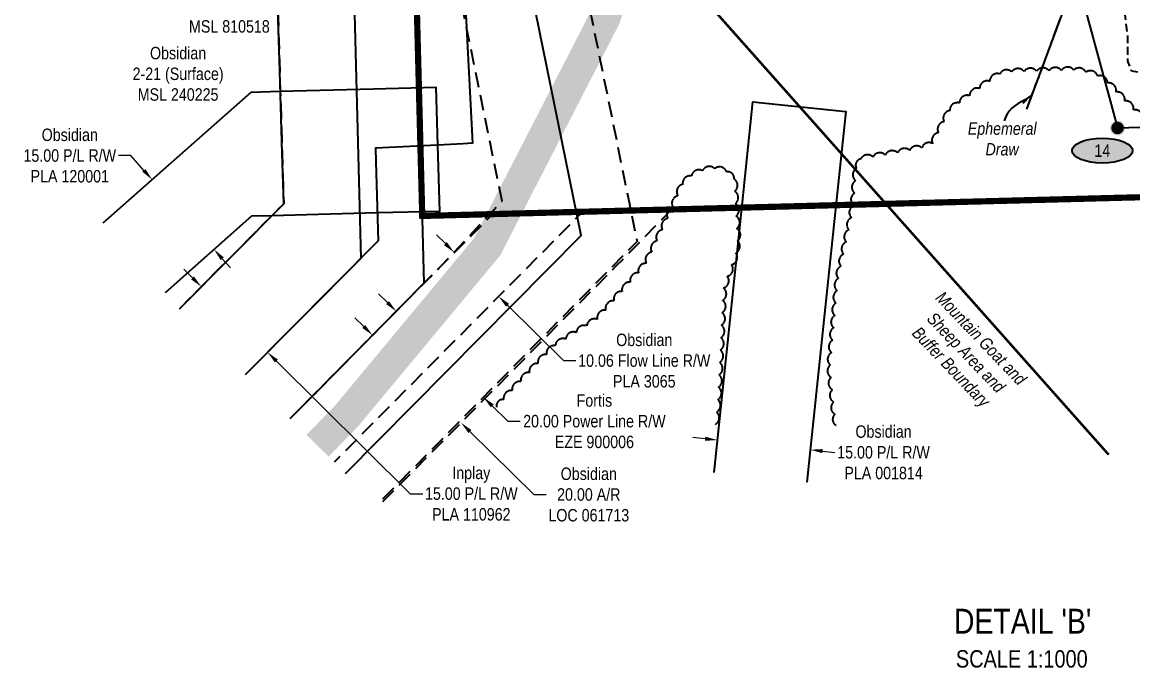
# Model space of a CAD drawing. Extents: x 628185 to 636081, y 5831999 to 5837154.
# Drawn here: x 634302 to 635196, y 5832021 to 5832540 of the extents above; entities that cross this region are included whole.
import ezdxf
from ezdxf.enums import TextEntityAlignment as Align

# ---------------------------------------------------------------- set-up
doc = ezdxf.new("R2010")
doc.units = 0
doc.header["$LTSCALE"] = 5
doc.header["$PDSIZE"] = 0.5
for name, pattern in [('0', [1, 1, 0]), ('CENTERLINEX3', [5, 2.5, -1, 0.5, -1]), ('DASHDOT2', [12.7, 6.35, -3.175, 0, -3.175]), ('foc-ACCESSROAD', [3.75, 2.5, -1.25]), ('foc-FLOWLINE', [3.75, 2.5, -1.25]), ('foc-TOPO-ephemeral', [6.25, 3.125, -0.625, 0.625, -0.625, 0.625, -0.625]), ('UG_PIPE', [1.875, 1.25, -0.625])]:
    doc.linetypes.add(name, pattern=pattern)
doc.layers.get('Defpoints').update_dxf_attribs({"color": 9})
for name, color, linetype in [('AS-PIPE-UG', 44, 'UG_PIPE'), ('AS-POWER', 104, 'foc-POWER'), ('AS-ROADS', 254, 'Continuous'), ('AS-WILDLIFE', 131, 'DASHDOT2'), ('C-AR', 13, 'foc-ACCESSROAD'), ('C-FLOWLINE', 13, 'foc-FLOWLINE'), ('C-RW', 13, 'Continuous'), ('CG-NOTES', 7, 'Continuous'), ('F-EZE', 190, 'foc-FLOWLINE'), ('F-RW', 190, 'Continuous'), ('L-MON', 1, 'Continuous'), ('P-ELEVATION', 7, 'Continuous'), ('P-STATION', 7, 'Continuous'), ('T-BUSH', 110, '0'), ('T-DRAW', 143, 'foc-TOPO-ephemeral'), ('T-WATER-T', 170, 'Continuous')]:
    doc.layers.add(name, color=color, linetype=linetype)
doc.layers.add('AS-TRAPPER BOUNDARY', color=7, linetype='CENTERLINEX3', true_color=0xb85c00, transparency=0.6)
for name, color, linetype, lineweight in [('C-AR-T', 13, 'Continuous', 9), ('C-FLOWLINE-T', 13, 'Continuous', 9), ('C-RW-T', 13, 'Continuous', 9), ('C-WS-T', 13, 'Continuous', 9), ('F-EZE-T', 190, 'Continuous', 9), ('F-RW-T', 190, 'Continuous', 9)]:
    doc.layers.add(name, color=color, linetype=linetype, lineweight=lineweight)
doc.styles.add('240', font='ARIALN.TTF', dxfattribs={"height": 30})
doc.styles.add('80', font='ARIALN.TTF', dxfattribs={"height": 10})
doc.styles.add('80CG', font='ARIALN.TTF', dxfattribs={"height": 10})
doc.styles.add('80L', font='ARIALN.TTF', dxfattribs={"height": 10})
doc.styles.add('foc-LtypeFont', font='ARIALN.TTF', dxfattribs={"height": 7.35})
doc.linetypes.add('foc-POWER', pattern='A,6,-1,["P",foc-LtypeFont,S=0.2,R=0,X=-0.625,Y=-0.75],-1.24,4', length=12.24)
doc.linetypes.add('foc-TOPO-flowdirection-NOLINE', pattern='A,0,[">",foc-LtypeFont,S=0.3,R=0,X=0,Y=-0.945],-20,[">",foc-LtypeFont,S=0.3,R=0,X=0,Y=-0.945],0', length=20)
doc.dimstyles.new('Compass 5 000', dxfattribs={"dimscale": 5, "dimtxt": 9, "dimasz": 2, "dimexe": 0.2, "dimexo": 0.0625, "dimgap": 0.5, "dimtad": 0, "dimtih": 1, "dimtoh": 1, "dimzin": 0, "dimdsep": 46, "dimtxsty": '80CG', "dimcen": 0.1, "dimse1": 1, "dimse2": 1, "dimclrd": 256, "dimclrt": 256, "dimaunit": 1, "dimadec": 4, "dimazin": 0, "dimtfac": 0.06, "dimtofl": 0, "dimtmove": 0, "dimatfit": 1, "dimfxl": 0.2, "dimtolj": 1, "dimtzin": 0, "dimlwd": -1, "dimarcsym": 0})

# ---------------------------------------------------------------- blocks, each defined once
blk = doc.blocks.new('*D454')
at = {"layer": 'C-AR-T', "transparency": 16777216}
for p, q in [((634417.72, 5832690.4), (634417.21, 5832700.39)), ((634423.86, 5832570.57), (634424.75, 5832553.3)), ((634424.75, 5832553.3), (634434.75, 5832553.3))]:
    blk.add_line(p, q, dxfattribs=at)
for points in [[(634419.38, 5832690.48), (634416.05, 5832690.31), (634418.23, 5832680.41)], [(634425.53, 5832570.66), (634422.2, 5832570.48), (634423.35, 5832580.56)]]:
    blk.add_solid(points, dxfattribs=at)
at = {"layer": 'Defpoints', "color": 0, "transparency": 16777216}
for p in [(634461.85, 5832682.65), (634466.97, 5832582.79), (634423.35, 5832580.56)]:
    blk.add_point(p, dxfattribs=at)
at = {"layer": 'C-AR-T', "transparency": 16777216, "insert": (634469.05, 5832553.3), "char_height": 10, "attachment_point": 5, "style": '80CG'}
blk.add_mtext('\\A1;Obsidian\\P20.00 A/R\\PMSL 810518', dxfattribs=at)
blk = doc.blocks.new('*D455')
at = {"layer": 'C-RW-T', "transparency": 16777216}
for p, q in [((634389.77, 5832432.72), (634379.77, 5832432.72)), ((634400.3, 5832420.84), (634389.77, 5832432.72)), ((634463.31, 5832349.77), (634469.94, 5832342.29))]:
    blk.add_line(p, q, dxfattribs=at)
for points in [[(634401.55, 5832421.95), (634399.06, 5832419.73), (634406.94, 5832413.36)], [(634464.55, 5832350.88), (634462.06, 5832348.66), (634456.67, 5832357.25)]]:
    blk.add_solid(points, dxfattribs=at)
at = {"layer": 'Defpoints', "color": 0, "transparency": 16777216}
for p in [(634415.2, 5832420.68), (634464.93, 5832364.58), (634456.67, 5832357.25)]:
    blk.add_point(p, dxfattribs=at)
at = {"layer": 'C-RW-T', "transparency": 16777216, "insert": (634340.69, 5832432.72), "char_height": 10, "attachment_point": 5, "style": '80CG', "bg_fill": 3, "box_fill_scale": 1.1, "bg_fill_color": 256, "bg_fill_true_color": 13158600, "bg_fill_transparency": 0}
blk.add_mtext('\\A1;Obsidian\\P15.00 P/L R/W\\PPLA 120001', dxfattribs=at)
blk = doc.blocks.new('*D456')
at = {"layer": 'Defpoints', "color": 0, "transparency": 16777216}
for p in [(634446.51, 5832327.28), (634499.8, 5832274.43), (634499.8, 5832274.43)]:
    blk.add_point(p, dxfattribs=at)
at = {"layer": 'F-RW-T', "transparency": 16777216}
for p, q in [((634439.41, 5832334.31), (634432.31, 5832341.35)), ((634506.9, 5832267.39), (634614.55, 5832160.63)), ((634614.55, 5832160.63), (634624.55, 5832160.63))]:
    blk.add_line(p, q, dxfattribs=at)
for points in [[(634440.58, 5832335.5), (634438.23, 5832333.13), (634446.51, 5832327.27)], [(634508.07, 5832268.57), (634505.72, 5832266.2), (634499.8, 5832274.43)]]:
    blk.add_solid(points, dxfattribs=at)
at = {"layer": 'F-RW-T', "transparency": 16777216, "insert": (634663.64, 5832160.63), "char_height": 10, "attachment_point": 5, "style": '80CG'}
blk.add_mtext('\\A1;Inplay\\P15.00 P/L R/W\\PPLA 110962', dxfattribs=at)
blk = doc.blocks.new('*D457')
at = {"layer": 'Defpoints', "color": 0, "transparency": 16777216}
for p in [(634612.19, 5832316.43), (634682.24, 5832247.35), (634673.35, 5832238.33)]:
    blk.add_point(p, dxfattribs=at)
at = {"layer": 'F-EZE-T', "transparency": 16777216}
for p, q in [((634596.18, 5832314.44), (634589.06, 5832321.46)), ((634680.47, 5832231.31), (634693.02, 5832218.93)), ((634693.02, 5832218.93), (634703.02, 5832218.93))]:
    blk.add_line(p, q, dxfattribs=at)
for points in [[(634597.35, 5832315.63), (634595.01, 5832313.25), (634603.3, 5832307.42)], [(634681.64, 5832232.5), (634679.3, 5832230.12), (634673.35, 5832238.33)]]:
    blk.add_solid(points, dxfattribs=at)
at = {"layer": 'F-EZE-T', "transparency": 16777216, "insert": (634762.62, 5832218.93), "char_height": 10, "attachment_point": 5, "style": '80CG'}
blk.add_mtext('\\A1;Fortis\\P20.00 Power Line R/W\\PEZE 900006', dxfattribs=at)
blk = doc.blocks.new('*D458')
at = {"layer": 'C-FLOWLINE-T', "transparency": 16777216}
for p, q in [((634642.77, 5832361.88), (634635.66, 5832368.93)), ((634692.74, 5832312.33), (634737.73, 5832267.7)), ((634737.73, 5832267.7), (634747.73, 5832267.7))]:
    blk.add_line(p, q, dxfattribs=at)
for points in [[(634643.94, 5832363.07), (634641.59, 5832360.7), (634649.87, 5832354.84)], [(634693.91, 5832313.51), (634691.57, 5832311.14), (634685.64, 5832319.37)]]:
    blk.add_solid(points, dxfattribs=at)
at = {"layer": 'Defpoints', "color": 0, "transparency": 16777216}
for p in [(634644.31, 5832349.24), (634685.64, 5832319.37), (634680.08, 5832313.77)]:
    blk.add_point(p, dxfattribs=at)
at = {"layer": 'C-FLOWLINE-T', "transparency": 16777216, "insert": (634802.73, 5832267.7), "char_height": 10, "attachment_point": 5, "style": '80CG'}
blk.add_mtext('\\A1;Obsidian\\P10.06 Flow Line R/W\\PPLA 3065', dxfattribs=at)
blk = doc.blocks.new('*D459')
at = {"layer": 'C-AR-T', "transparency": 16777216}
for p, q in [((634577.11, 5832295.17), (634570, 5832302.21)), ((634662.49, 5832210.7), (634713.82, 5832159.92)), ((634713.82, 5832159.92), (634723.82, 5832159.92))]:
    blk.add_line(p, q, dxfattribs=at)
for points in [[(634578.29, 5832296.36), (634575.94, 5832293.99), (634584.22, 5832288.14)], [(634663.66, 5832211.89), (634661.32, 5832209.52), (634655.38, 5832217.74)]]:
    blk.add_solid(points, dxfattribs=at)
at = {"layer": 'Defpoints', "color": 0, "transparency": 16777216}
for p in [(634564.87, 5832268.58), (634655.38, 5832217.74), (634636.03, 5832198.18)]:
    blk.add_point(p, dxfattribs=at)
at = {"layer": 'C-AR-T', "transparency": 16777216, "insert": (634758.12, 5832159.92), "char_height": 10, "attachment_point": 5, "style": '80CG'}
blk.add_mtext('\\A1;Obsidian\\P20.00 A/R\\PLOC 061713', dxfattribs=at)
blk = doc.blocks.new('*D460')
at = {"layer": 'C-RW-T', "transparency": 16777216}
for p, q in [((634851.62, 5832204.85), (634841.68, 5832205.9)), ((634946.15, 5832194.93), (634956.1, 5832193.89))]:
    blk.add_line(p, q, dxfattribs=at)
for points in [[(634851.8, 5832206.51), (634851.45, 5832203.19), (634861.57, 5832203.81)], [(634946.33, 5832196.59), (634945.98, 5832193.28), (634936.21, 5832195.98)]]:
    blk.add_solid(points, dxfattribs=at)
at = {"layer": 'Defpoints', "color": 0, "transparency": 16777216}
for p in [(634861.69, 5832204.96), (634936.21, 5832195.98), (634936.33, 5832197.13)]:
    blk.add_point(p, dxfattribs=at)
at = {"layer": 'C-RW-T', "transparency": 16777216, "insert": (634995.18, 5832193.89), "char_height": 10, "attachment_point": 5, "style": '80CG'}
blk.add_mtext('\\A1;Obsidian\\P15.00 P/L R/W\\PPLA 001814', dxfattribs=at)
blk = doc.blocks.new('fdia')
at = {"color": 255, "const_width": 1}
blk.add_lwpolyline([(-0.5, 0, 1), (0.5, 0, 1)], format="xyb", close=True, dxfattribs=at)
blk = doc.blocks.new('Fdiaa')
blk.add_blockref('fdia', (0, 0))
blk = doc.blocks.new('fdib')
at = {"color": 1, "const_width": 1.6}
blk.add_lwpolyline([(-0.4, 0, 1), (0.4, 0, 1)], format="xyb", close=True, dxfattribs=at)
at = {"color": 1}
blk.add_circle((0, 0), 0.8, dxfattribs=at)
blk = doc.blocks.new('Fdibb')
blk.add_blockref('fdib', (0, 0))
blk = doc.blocks.new('fdicc')
for name in ['Fdibb', 'Fdiaa']:
    blk.add_blockref(name, (0, 0))
blk = doc.blocks.new('FDI')
blk.add_blockref('fdicc', (0, 0))
blk = doc.blocks.new('*U475')
at = {"layer": 'P-ELEVATION'}
h = blk.add_hatch(color=111, dxfattribs=at)
h.dxf.hatch_style = 1
edge = h.paths.add_edge_path()
edge.add_ellipse((0, 0), major_axis=(-24.38, 0), ratio=0.410256, start_angle=0, end_angle=360)
at = {"layer": 'P-ELEVATION', "color": 7, "flags": 128}
blk.add_lwpolyline([(0, 0, 12.5, 0, 0), (13.96, -0.65, 0, 0, 0)], format="xyseb", dxfattribs=at)
at = {"layer": 'P-ELEVATION', "color": 7}
blk.add_ellipse((0, 0), major_axis=(-24.38, 0), ratio=0.410256, dxfattribs=at)
at = {"layer": 'P-ELEVATION', "style": '80'}
blk.add_attdef('ELEVATION', text='', height=10, dxfattribs=at).set_placement((0, 0), align=Align.MIDDLE_CENTER)

msp = doc.modelspace()

# ---------------------------------------------------------------- linework, layer by layer
at = {"layer": 'AS-PIPE-UG', "flags": 128}
msp.add_lwpolyline([(635744.915, 5832455.51), (635737.064, 5832459.282), (635654.139, 5832489.982), (635619.839, 5832498.262), (635531.104, 5832503.262), (635337.294, 5832497.737), (635257.359, 5832495.842), (635218.384, 5832496.647), (635194.579, 5832500.792), (635191.739, 5832508.822), (635191.709, 5832527.842), (635188.599, 5832554.257), (635179.439, 5832627.407), (635167.854, 5832701.842), (635162.059, 5832736.392), (635137.214, 5832835.802), (635121.199, 5832886.987), (635108.609, 5832934.697), (635100.689, 5832960.112), (635095.264, 5832963.962), (635087.774, 5832966.137), (635070.279, 5832965.742), (635028.809, 5832966.542), (635002.379, 5832966.792), (634995.584, 5832970.302), (634992.789, 5832977.997), (634991.749, 5833001.827), (634987.954, 5833047.387)], dxfattribs=at)
at = {"layer": 'AS-POWER', "flags": 128}
msp.add_lwpolyline([(634562.509, 5832176.925), (634751.934, 5832368.327), (634687.729, 5832684.992), (634824.584, 5832989.427), (634817.828, 5833263.159)], dxfattribs=at)
at = {"layer": 'AS-ROADS', "const_width": 25, "flags": 128}
msp.add_lwpolyline([(634539.974, 5832199.273), (634563.039, 5832222.867), (634676.489, 5832359.492), (634771.084, 5832543.607), (634839.959, 5832740.747), (634861.914, 5832959.407), (634851.45, 5833264.147)], dxfattribs=at)
at = {"layer": 'AS-TRAPPER BOUNDARY', "color": 114, "true_color": 0x008f47, "const_width": 4.998, "flags": 128}
msp.add_lwpolyline([(634392.42, 5832578.962), (634433.431, 5832581.066), (634506.992, 5832584.838), (634581.955, 5832588.683), (634618.786, 5832590.571), (634624.164, 5832384.159), (635233.35, 5832400.031), (635229.929, 5832531.358), (635644.41, 5832543.799), (635760.476, 5832487.71)], dxfattribs=at)
at = {"layer": 'AS-WILDLIFE', "const_width": 2, "flags": 128}
msp.add_lwpolyline([(634437.562, 5833024.448), (634761.79, 5832659.065), (634922.729, 5832477.697), (635176.235, 5832192.011)], dxfattribs=at)
at = {"layer": 'C-AR', "flags": 128}
for points in [[(634919.109, 5833266.135), (634925.662, 5833043.091), (634926.88, 5833001.646), (635217.479, 5833009.217), (635233.35, 5832400.031), (634624.164, 5832384.159), (634608.292, 5832993.345), (634826.347, 5832999.027), (634818.587, 5833263.181)], [(634392.419, 5832578.966), (634433.431, 5832581.07), (634506.992, 5832584.842), (634507.322, 5832573.986), (634509.244, 5832509.895), (634510.006, 5832484.514), (634511.498, 5832434.779), (634512.719, 5832394.041), (634503.09, 5832384.329), (634428.852, 5832309.467)], [(634517.937, 5832221.125), (634537.982, 5832241.39), (634630.685, 5832335.134), (634639.389, 5832343.938), (634670.663, 5832375.38), (634680.559, 5832385.629), (634753.228, 5832387.522), (634824.655, 5832389.383), (634779.395, 5832343.081), (634589.006, 5832150.65)]]:
    msp.add_lwpolyline(points, dxfattribs=at)
at = {"layer": 'C-FLOWLINE', "flags": 128}
msp.add_lwpolyline([(634517.937, 5832221.125), (634537.982, 5832241.39), (634630.685, 5832335.134), (634639.389, 5832343.938), (634670.663, 5832375.38), (634680.559, 5832385.629), (634753.228, 5832387.522), (634553.368, 5832185.99)], dxfattribs=at)
at = {"layer": 'C-RW', "flags": 128}
msp.add_lwpolyline([(635760.476, 5832487.71), (635644.41, 5832543.799), (635240.212, 5832531.667), (635111.158, 5833006.632), (634977.153, 5833002.714), (634979.355, 5832927.772), (635054.297, 5832929.963), (635183.364, 5832454.952), (635628.314, 5832468.307), (635727.854, 5832420.204)], dxfattribs=at)
at = {"layer": 'C-RW'}
for points in [[(634482.14, 5832256.623), (634575.046, 5832350.312), (634558.326, 5832992.044), (634608.292, 5832993.345), (634625.574, 5832330.034), (634537.982, 5832241.39), (634517.937, 5832221.125)], [(634367.638, 5832378.52), (634486.514, 5832483.899), (634510.006, 5832484.514), (634585.024, 5832486.476), (634635.006, 5832487.782), (634636.405, 5832441.182), (634638.003, 5832387.86), (634588.028, 5832386.55), (634503.09, 5832384.329), (634486.736, 5832383.904), (634417.373, 5832322.416)], [(634858.843, 5832177.823), (634881.647, 5832395.162), (634890.142, 5832476.113), (634964.778, 5832468.279), (634957.344, 5832397.43), (634933.479, 5832169.992)]]:
    msp.add_lwpolyline(points, dxfattribs=at)
at = {"layer": 'F-EZE', "flags": 128}
msp.add_lwpolyline([(634517.92, 5832221.142), (634537.97, 5832241.422), (634630.666, 5832335.184), (634639.37, 5832343.984), (634681.842, 5832389.172), (634688.312, 5832396.028), (634659.845, 5832535.838), (634648.39, 5832592.088), (634628.666, 5832691.158), (634625.742, 5832703.33), (634628.368, 5832709.194), (634643.054, 5832741.996), (634759.206, 5833001.357), (634765.041, 5833014.385), (634775.889, 5833038.609), (634798.608, 5833089.341), (634809.257, 5833113.121), (634820.721, 5833107.986), (634858.359, 5833091.133), (634862.879, 5833089.895), (634900.509, 5833072.256), (634886.932, 5833041.932), (634755.186, 5832747.741), (634732.247, 5832696.515), (634730.129, 5832691.788), (634791.082, 5832392.446), (634796.942, 5832363.65), (634587.93, 5832151.717)], dxfattribs=at)
at = {"layer": 'F-RW'}
msp.add_lwpolyline([(634428.851, 5832309.467), (634512.719, 5832394.041), (634511.498, 5832434.779), (634509.244, 5832509.895), (634507.322, 5832573.986), (634506.992, 5832584.846), (634581.954, 5832588.687), (634626.623, 5832590.972), (634631.903, 5832591.242), (634648.39, 5832592.088), (634656.938, 5832592.526), (634659.845, 5832535.838), (634664.623, 5832442.634), (634657.013, 5832442.241), (634636.405, 5832441.182), (634586.462, 5832438.621), (634586.79, 5832427.723), (634588.701, 5832364.083), (634482.14, 5832256.623)], dxfattribs=at)
at = {"layer": 'T-BUSH', "flags": 128}
for points in [[(635720.65, 5832409.879, 0.1340463), (635717.649, 5832408.932, 0.5205671), (635710.711, 5832416.129, 0.5205671), (635703.158, 5832422.476, 0.5205671), (635694.151, 5832426.811, 0.5205671), (635685.143, 5832431.146, 0.5205671), (635676.136, 5832435.482, 0.5205671), (635666.703, 5832438.6, 0.5205671), (635656.954, 5832440.808, 0.5205671), (635647.204, 5832443.016, 0.5205671), (635637.454, 5832445.224, 0.5205671), (635627.705, 5832447.432, 0.5205671), (635617.955, 5832449.64, 0.5205671), (635608.205, 5832451.848, 0.5205671), (635598.455, 5832454.056, 0.5205671), (635588.706, 5832456.263, 0.5205671), (635578.956, 5832458.471, 0.5205671), (635569.147, 5832460.02, 0.5205671), (635559.16, 5832459.585, 0.5205671), (635549.173, 5832459.15, 0.5205671), (635539.182, 5832458.839, 0.5205671), (635529.187, 5832458.667, 0.5205671), (635519.192, 5832458.495, 0.5205671), (635509.196, 5832458.323, 0.5205671), (635499.201, 5832458.152, 0.5205671), (635489.206, 5832457.98, 0.5205671), (635479.211, 5832457.808, 0.5205671), (635469.389, 5832456.733, 0.5205671), (635460.037, 5832453.2, 0.5205671), (635450.686, 5832449.667, 0.5205671), (635441.335, 5832446.134, 0.5205671), (635431.955, 5832442.919, 0.5205671), (635422.131, 5832444.768, 0.5205671), (635412.307, 5832446.618, 0.5205671), (635402.483, 5832448.468, 0.5205671), (635392.659, 5832450.317, 0.5205671), (635382.834, 5832452.159, 0.5205671), (635373.008, 5832453.999, 0.5205671), (635363.182, 5832455.838, 0.5205671), (635353.299, 5832456.752, 0.5205671), (635343.322, 5832456.132, 0.5205671), (635333.345, 5832455.512, 0.5205671), (635323.367, 5832454.891, 0.5205671), (635313.39, 5832454.271, 0.5205671), (635303.413, 5832453.65, 0.5205671), (635293.902, 5832451.785, 0.5205671), (635285.977, 5832445.692, 0.5205671), (635278.052, 5832439.599, 0.5205671), (635270.127, 5832433.506, 0.5205671), (635261.512, 5832430.079, 0.5205671), (635251.626, 5832431.563, 0.5205671), (635241.74, 5832433.046, 0.5205671), (635231.891, 5832434.604, 0.5205671), (635224.738, 5832441.587, 0.5205671), (635217.585, 5832448.57, 0.5205671), (635210.432, 5832455.554, 0.5205671), (635203.279, 5832462.537, 0.5205671), (635196.126, 5832469.521, 0.5205671), (635189.134, 5832476.662, 0.5205671), (635182.248, 5832483.909, 0.5205671), (635175.362, 5832491.157, 0.5205671), (635167.413, 5832496.718, 0.5205671), (635157.908, 5832499.813, 0.5205671), (635148.2, 5832501.503, 0.5205671), (635138.208, 5832501.212, 0.5205671), (635128.216, 5832500.92, 0.5205671), (635118.223, 5832500.629, 0.5205671), (635108.231, 5832500.337, 0.5205671), (635098.239, 5832500.046, 0.5205671), (635088.708, 5832498.386, 0.5205671), (635080.584, 5832492.56, 0.5205671), (635072.461, 5832486.735, 0.5205671), (635064.337, 5832480.91, 0.5205671), (635056.213, 5832475.084, 0.5205671), (635048.448, 5832468.949, 0.5205671), (635043.878, 5832460.058, 0.5205671), (635039.308, 5832451.167, 0.5205671), (635034.738, 5832442.276, 0.5205671), (635026.012, 5832438.878, 0.5205671), (635016.214, 5832436.897, 0.5205671), (635006.415, 5832434.916, 0.5205671), (634996.57, 5832433.194, 0.5205671), (634986.702, 5832431.596, 0.5205671), (634976.834, 5832429.999, 0.5205671), (634973.409, 5832422.487, 0.5205671), (634972.66, 5832412.519, 0.5205671), (634971.912, 5832402.55, 0.5205671), (634971.163, 5832392.581, 0.5205671), (634969.337, 5832382.769, 0.5205671), (634967.23, 5832372.997, 0.5205671), (634965.123, 5832363.225, 0.5205671), (634963.016, 5832353.453, 0.5205671), (634960.909, 5832343.681, 0.5205671), (634958.802, 5832333.909, 0.5205671), (634957.804, 5832323.967, 0.5205671), (634956.89, 5832314.012, 0.5205671), (634955.976, 5832304.057, 0.5205671), (634955.062, 5832294.103, 0.5205671), (634954.148, 5832284.148, 0.5205671), (634953.234, 5832274.193, 0.5205671), (634952.32, 5832264.238, 0.5205671), (634952.954, 5832254.293, 0.5205671), (634953.99, 5832244.35, 0.5205671), (634955.026, 5832234.408, 0.5205671), (634956.062, 5832224.465, 0.5205671), (634956.976, 5832215.693)], [(634859.917, 5832216.45, 0.5205671), (634860.992, 5832226.388, 0.5205671), (634861.896, 5832236.34, 0.5205671), (634862.398, 5832246.324, 0.5205671), (634862.899, 5832256.308, 0.5205671), (634863.401, 5832266.292, 0.5205671), (634863.902, 5832276.276, 0.5205671), (634864.403, 5832286.26, 0.5205671), (634864.905, 5832296.244, 0.5205671), (634865.406, 5832306.228, 0.5205671), (634865.908, 5832316.213, 0.5205671), (634866.409, 5832326.197, 0.5205671), (634869.526, 5832335.641, 0.5205671), (634873.015, 5832345.009, 0.5205671), (634876.504, 5832354.377, 0.5205671), (634877.741, 5832364.086, 0.5205671), (634877.179, 5832374.067, 0.5205671), (634876.616, 5832384.047, 0.5205671), (634876.053, 5832394.028, 0.5205671), (634875.491, 5832404.009, 0.5205671), (634874.928, 5832413.99, 0.5205671), (634868.988, 5832419.672, 0.5205671), (634859.365, 5832422.211, 0.5205671), (634849.513, 5832420.52, 0.5205671), (634840.706, 5832416.321, 0.5205671), (634833.657, 5832409.64, 0.5205671), (634829.762, 5832400.434, 0.5205671), (634825.866, 5832391.228, 0.5205671), (634821.663, 5832382.16, 0.5205671), (634817.353, 5832373.14, 0.5205671), (634813.044, 5832364.12, 0.5205671), (634808.735, 5832355.1, 0.5205671), (634804.425, 5832346.08, 0.5205671), (634798.11, 5832338.384, 0.5205671), (634791.505, 5832330.881, 0.5205671), (634784.899, 5832323.378, 0.5205671), (634778.294, 5832315.875, 0.5205671), (634771.688, 5832308.371, 0.5205671), (634765.018, 5832300.944, 0.5205671), (634756.545, 5832295.64, 0.5205671), (634748.071, 5832290.336, 0.5205671), (634739.598, 5832285.031, 0.5205671), (634731.125, 5832279.727, 0.5205671), (634724.133, 5832272.61, 0.5205671), (634717.247, 5832265.363, 0.5205671), (634710.361, 5832258.116, 0.5205671), (634703.476, 5832250.869, 0.5205671), (634696.59, 5832243.622, 0.5205671), (634689.705, 5832236.375, 0.5205671), (634683.863, 5832230.227, 0.5205671)]]:
    msp.add_lwpolyline(points, format="xyb", dxfattribs=at)
at = {"layer": 'T-DRAW', "flags": 128}
msp.add_lwpolyline([(635110.419, 5832470.137), (635164.744, 5832616.447)], dxfattribs=at)
at = {"layer": 'T-DRAW', "linetype": 'foc-TOPO-flowdirection-NOLINE', "flags": 128}
msp.add_lwpolyline([(635110.419, 5832470.137), (635164.744, 5832616.447)], dxfattribs=at)

# ---------------------------------------------------------------- block references
at = {"layer": 'L-MON', "xscale": 4.998267050000045, "yscale": 4.998267050000045, "zscale": 4.998267050000045}
msp.add_blockref('FDI', (635183.364, 5832454.952), dxfattribs=at)
at = {"layer": 'P-STATION', "xscale": 0.999964169549351, "yscale": 0.999964169549351, "zscale": 0.999964169549351}
msp.add_blockref('*U475', (635171.117, 5832436.722), dxfattribs=at).add_auto_attribs({'ELEVATION': '14'})

# ---------------------------------------------------------------- texts
at = {"layer": 'AS-WILDLIFE', "insert": (635060.512, 5832273.201), "char_height": 10, "attachment_point": 5, "rotation": 313.753354, "style": '240'}
msp.add_mtext_dynamic_manual_height_columns('{\\fArial Narrow|b0|i1|c0|p34;Mountain Goat and\\PSheep Area and\\PBuffer Boundary}', width=98.11501, gutter_width=45, heights=[0], dxfattribs=at)
at = {"layer": 'CG-NOTES', "color": 3, "insert": (635028.825, 5832068.021), "char_height": 19.98606, "width": 153.57463, "attachment_point": 1, "style": '80CG'}
msp.add_mtext("\\pi22.92993;DETAIL 'B'\\P\\pi24.53386;{\\H0.7x;SCALE 1:1000}", dxfattribs=at)
at = {"layer": 'T-WATER-T', "insert": (635062.604, 5832459.456), "char_height": 9.98666, "attachment_point": 1, "style": '80L'}
msp.add_mtext_dynamic_manual_height_columns('\\pi0.33532,t130.16195;{\\fArial Narrow|b0|i1|c0|p34;Ephemeral\\P\\pi14.58301,t144.40964;Draw}', width=55.92428, gutter_width=50, heights=[0], dxfattribs=at)

# ---------------------------------------------------------------- dimensions: what is measured, and where the dimension line sits
at = {"layer": 'C-AR-T'}
for base, p1, p2, angle, text, picture, middle in [((634423.351, 5832580.557), (634461.849, 5832682.648), (634466.969, 5832582.793), 272.935208, 'Obsidian\\P20.00 A/R\\PMSL 810518', '*D454', (634469.045, 5832553.302)), ((634655.38, 5832217.736), (634564.869, 5832268.58), (634636.027, 5832198.176), 315.305377, 'Obsidian\\P20.00 A/R\\PLOC 061713', '*D459', (634758.117, 5832159.92))]:
    dim = msp.add_linear_dim(base=base, p1=p1, p2=p2, angle=angle, text=text, dimstyle='Compass 5 000', dxfattribs=at)
    dim.commit()
    dim.dimension.update_dxf_attribs({"geometry": picture, "text_midpoint": middle, "dimtype": 161})
at = {"layer": 'C-FLOWLINE-T'}
dim = msp.add_linear_dim(base=(634685.638, 5832319.367), p1=(634644.312, 5832349.242), p2=(634680.084, 5832313.766), angle=315.23865, text='Obsidian\\P10.06 Flow Line R/W\\PPLA 3065', dimstyle='Compass 5 000', dxfattribs=at)
dim.commit()
dim.dimension.update_dxf_attribs({"geometry": '*D458', "text_midpoint": (634802.733, 5832267.704), "dimtype": 161})
at = {"layer": 'C-RW-T'}
dim = msp.add_aligned_dim(p1=(634861.691, 5832204.961), p2=(634936.327, 5832197.129), distance=-1.159, text='Obsidian\\P15.00 P/L R/W\\PPLA 001814', dimstyle='Compass 5 000', dxfattribs=at)
dim.commit()
dim.dimension.update_dxf_attribs({"geometry": '*D460', "text_midpoint": (634995.183, 5832193.89)})
at = {"layer": 'F-EZE-T'}
dim = msp.add_linear_dim(base=(634673.35, 5832238.331), p1=(634612.191, 5832316.432), p2=(634682.242, 5832247.347), angle=315.397567, text='Fortis\\P20.00 Power Line R/W\\PEZE 900006', dimstyle='Compass 5 000', dxfattribs=at)
dim.commit()
dim.dimension.update_dxf_attribs({"geometry": '*D457', "text_midpoint": (634762.618, 5832218.929), "dimtype": 161})

# ---------------------------------------------------------------- leaders
at = {"layer": 'T-WATER-T', "path_type": 1}
msp.add_leader([(635114.655, 5832481.548), (635094.483, 5832466.07), (635092.128, 5832460.656)], dimstyle='Compass 5 000', override={"dimgap": 0.5, "dimtad": 0}, dxfattribs=at)

# ---------------------------------------------------------------- next in the draw order: dimensions: what is measured, and where the dimension line sits
at = {"layer": 'C-RW-T'}
dim = msp.add_linear_dim(base=(634456.672, 5832357.253), p1=(634415.2, 5832420.682), p2=(634464.934, 5832364.577), angle=311.555884, text='Obsidian\\P15.00 P/L R/W\\PPLA 120001', dimstyle='Compass 5 000', override={"dimtfill": 1}, dxfattribs=at)
dim.commit()
dim.dimension.update_dxf_attribs({"geometry": '*D455', "text_midpoint": (634340.685, 5832432.721), "dimtype": 161})

# ---------------------------------------------------------------- next in the draw order: texts
at = {"layer": 'C-WS-T', "insert": (634427.806, 5832498.483), "char_height": 9.9966, "attachment_point": 5, "style": '80CG'}
msp.add_mtext('\\A1;Obsidian\\P2-21 (Surface)\\PMSL 240225', dxfattribs=at)

# ---------------------------------------------------------------- next in the draw order: dimensions: what is measured, and where the dimension line sits
at = {"layer": 'F-RW-T'}
dim = msp.add_linear_dim(base=(634499.795, 5832274.428), p1=(634446.512, 5832327.276), p2=(634499.801, 5832274.433), angle=315.240357, text='Inplay\\P15.00 P/L R/W\\PPLA 110962', dimstyle='Compass 5 000', dxfattribs=at)
dim.commit()
dim.dimension.update_dxf_attribs({"geometry": '*D456', "text_midpoint": (634663.636, 5832160.632), "dimtype": 161})

doc.saveas('drawing.dxf')
